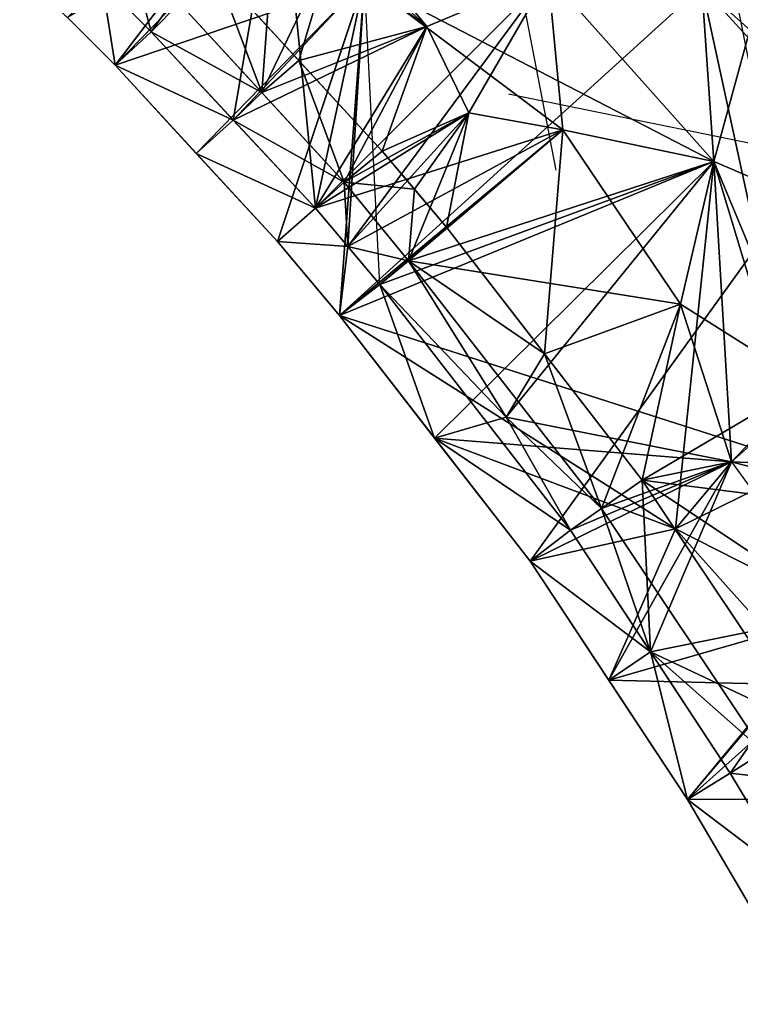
# Model space of a CAD drawing. Extents: x 0 to 22.5, y -0.5 to 22.5.
# Drawn here: x 12.79 to 15.815, y 8.81 to 12.98 of the extents above; entities that cross this region are included whole.
import ezdxf

# ---------------------------------------------------------------- set-up
doc = ezdxf.new("R2010")
doc.units = 0
doc.header["$MEASUREMENT"] = 0
for name, color, linetype in [('Crown wall side', 7, 'CONTINUOUS'), ('Elements', 7, 'CONTINUOUS'), ('Faces', 7, 'CONTINUOUS'), ('LowerTendons Crown', 7, 'CONTINUOUS'), ('UpperTendons Crown', 7, 'CONTINUOUS')]:
    doc.layers.add(name, color=color, linetype=linetype)

msp = doc.modelspace()

# ---------------------------------------------------------------- linework, layer by layer
at = {"layer": 'Crown wall side'}
for p, q in [((14.31, 12.43, 59.83), (13.61, 13.19, 59.83)), ((14.58, 12.11, 59.83), (14.31, 12.43, 59.83)), ((15.4, 11.05, 59.83), (14.58, 12.11, 59.83)), ((16.09, 10.02, 59.83), (15.4, 11.05, 59.83))]:
    msp.add_line(p, q, dxfattribs=at)
for points in [[(13.19, 12.79, 58.9), (14.6, 14.24, 56.74), (12.79, 13.19, 58.9)], [(13.19, 12.79, 58.9), (13.87, 12.05, 58.9), (14.6, 14.24, 56.74)], [(13.87, 12.05, 58.9), (14.6, 14.24, 56.74), (15.65, 13.12, 56.74), (14.13, 11.74, 58.9)], [(15.65, 13.12, 56.74), (14.13, 11.74, 58.9), (14.93, 10.71, 58.9), (17.43, 14.18, 54.58)], [(14.93, 10.71, 58.9), (15.59, 9.71, 58.9), (18.36, 12.97, 54.58), (17.43, 14.18, 54.58)], [(13.34, 12.93, 59.24), (12.93, 13.34, 59.24), (13.05, 13.46, 59.5), (13.46, 13.05, 59.5)], [(13.19, 12.79, 58.9), (12.79, 13.19, 58.9), (12.93, 13.34, 59.24), (13.34, 12.93, 59.24)], [(14.15, 12.3, 59.49), (13.46, 13.05, 59.5), (13.61, 13.19, 59.83), (14.31, 12.43, 59.83)], [(14.03, 12.19, 59.24), (13.34, 12.93, 59.24), (13.46, 13.05, 59.5), (14.15, 12.3, 59.49)], [(18.36, 12.97, 54.58), (19.2, 11.68, 54.58), (16.12, 8.81, 58.9), (15.59, 9.71, 58.9)], [(13.87, 12.05, 58.9), (13.19, 12.79, 58.9), (13.34, 12.93, 59.24), (14.03, 12.19, 59.24)], [(14.42, 11.97, 59.49), (14.15, 12.3, 59.49), (14.31, 12.43, 59.83), (14.58, 12.11, 59.83)], [(14.3, 11.87, 59.24), (14.03, 12.19, 59.24), (14.15, 12.3, 59.49), (14.42, 11.97, 59.49)], [(14.13, 11.74, 58.9), (13.87, 12.05, 58.9), (14.03, 12.19, 59.24), (14.3, 11.87, 59.24)], [(15.23, 10.93, 59.49), (14.42, 11.97, 59.49), (14.58, 12.11, 59.83), (15.4, 11.05, 59.83)], [(15.1, 10.84, 59.24), (14.3, 11.87, 59.24), (14.42, 11.97, 59.49), (15.23, 10.93, 59.49)], [(14.93, 10.71, 58.9), (14.13, 11.74, 58.9), (14.3, 11.87, 59.24), (15.1, 10.84, 59.24)], [(15.91, 9.91, 59.5), (15.23, 10.93, 59.49), (15.4, 11.05, 59.83), (16.09, 10.02, 59.83)], [(15.77, 9.82, 59.24), (15.1, 10.84, 59.24), (15.23, 10.93, 59.49), (15.91, 9.91, 59.5)], [(15.59, 9.71, 58.9), (14.93, 10.71, 58.9), (15.1, 10.84, 59.24), (15.77, 9.82, 59.24)], [(16.31, 8.92, 59.24), (15.77, 9.82, 59.24), (15.91, 9.91, 59.5), (16.45, 8.99, 59.49)], [(16.12, 8.81, 58.9), (15.59, 9.71, 58.9), (15.77, 9.82, 59.24), (16.31, 8.92, 59.24)]]:
    msp.add_3dface(points, dxfattribs=at)
at = {"layer": 'Elements'}
for points in [[(17.91, 13.58, 56.22), (17.43, 14.18, 57.13), (15.65, 13.12, 56.74), (16.9893, 11.9168, 56.3169)], [(15.65, 13.12, 56.74), (17.43, 14.18, 55.67), (17.91, 13.58, 56.22), (16.9893, 11.9168, 56.3169)], [(15.65, 13.12, 56.74), (17.43, 14.18, 54.58), (17.91, 13.58, 55.13), (16.9893, 11.9168, 56.3169)], [(17.91, 13.58, 55.13), (17.43, 14.18, 55.67), (15.65, 13.12, 56.74), (16.9893, 11.9168, 56.3169)], [(15.65, 13.12, 56.74), (17.43, 14.18, 57.13), (17.67, 13.89, 57.58), (16.9893, 11.9168, 56.3169)], [(17.67, 13.89, 57.58), (16.7103, 11.9555, 59.409), (15.65, 13.12, 56.74), (16.0847, 11.1135, 57.6147)], [(17.67, 13.89, 57.58), (15.9876, 13.4345, 59.3433), (15.65, 13.12, 56.74), (16.7103, 11.9555, 59.409)], [(15.65, 13.12, 56.74), (16.9893, 11.9168, 56.3169), (17.67, 13.89, 57.58), (16.0847, 11.1135, 57.6147)], [(13.8957, 13.5157, 57.819), (12.9899, 12.9901, 58.9), (13.19, 12.79, 58.9), (13.8799, 13.6941, 58.8235)], [(13.19, 12.79, 58.9), (12.9899, 12.9901, 58.9), (13.135, 13.135, 59.24), (13.8799, 13.6941, 58.8235)], [(13.135, 13.135, 59.24), (13.2551, 13.2549, 59.5), (13.34, 12.93, 59.24), (13.8799, 13.6941, 58.8235)], [(13.19, 12.79, 58.9), (13.135, 13.135, 59.24), (13.34, 12.93, 59.24), (13.8799, 13.6941, 58.8235)], [(13.6853, 12.5597, 59.24), (13.19, 12.79, 58.9), (13.34, 12.93, 59.24), (13.8799, 13.6941, 58.8235)], [(13.19, 12.79, 58.9), (13.5299, 12.4201, 58.9), (14.2351, 13.1452, 57.8198), (13.8799, 13.6941, 58.8235)], [(13.6853, 12.5597, 59.24), (13.5299, 12.4201, 58.9), (13.19, 12.79, 58.9), (13.8799, 13.6941, 58.8235)], [(13.19, 12.79, 58.9), (14.2351, 13.1452, 57.8198), (13.8957, 13.5157, 57.819), (13.8799, 13.6941, 58.8235)], [(13.34, 12.93, 59.24), (13.2551, 13.2549, 59.5), (13.46, 13.05, 59.5), (13.8799, 13.6941, 58.8235)], [(13.805, 12.6749, 59.495), (13.6853, 12.5597, 59.24), (13.34, 12.93, 59.24), (13.8799, 13.6941, 58.8235)], [(13.805, 12.6749, 59.495), (13.34, 12.93, 59.24), (13.46, 13.05, 59.5), (13.8799, 13.6941, 58.8235)], [(13.805, 12.6749, 59.495), (13.8799, 13.6941, 58.8235), (13.46, 13.05, 59.5), (14.1089, 13.3069, 59.7159)], [(14.2351, 13.1452, 57.8198), (13.5299, 12.4201, 58.9), (13.6853, 12.5597, 59.24), (13.8799, 13.6941, 58.8235)], [(13.6853, 12.5597, 59.24), (13.8799, 13.6941, 58.8235), (13.805, 12.6749, 59.495), (14.4963, 12.9526, 59.7083)], [(14.03, 12.19, 59.24), (13.8799, 13.6941, 58.8235), (13.6853, 12.5597, 59.24), (14.4963, 12.9526, 59.7083)], [(14.2351, 13.1452, 57.8198), (13.6853, 12.5597, 59.24), (14.03, 12.19, 59.24), (13.8799, 13.6941, 58.8235)], [(13.805, 12.6749, 59.495), (14.4963, 12.9526, 59.7083), (13.8799, 13.6941, 58.8235), (14.1089, 13.3069, 59.7159)], [(14.2351, 13.1452, 57.8198), (13.8799, 13.6941, 58.8235), (14.03, 12.19, 59.24), (14.4963, 12.9526, 59.7083)], [(14.2351, 13.1452, 57.8198), (15.0066, 13.1662, 59.5794), (13.8799, 13.6941, 58.8235), (14.4963, 12.9526, 59.7083)], [(13.8799, 13.6941, 58.8235), (14.4963, 12.9526, 59.7083), (15.0066, 13.1662, 59.5794), (14.1089, 13.3069, 59.7159)], [(14.2351, 13.1452, 57.8198), (15.7004, 12.3863, 59.5596), (15.9876, 13.4345, 59.3433), (15.0066, 13.1662, 59.5794)], [(15.65, 13.12, 56.74), (15.9876, 13.4345, 59.3433), (14.2351, 13.1452, 57.8198), (15.7004, 12.3863, 59.5596)], [(15.65, 13.12, 56.74), (16.7103, 11.9555, 59.409), (15.9876, 13.4345, 59.3433), (16.0847, 11.1135, 57.6147)], [(15.65, 13.12, 56.74), (16.0847, 11.1135, 57.6147), (15.9876, 13.4345, 59.3433), (15.7004, 12.3863, 59.5596)], [(15.9876, 13.4345, 59.3433), (16.0847, 11.1135, 57.6147), (16.7103, 11.9555, 59.409), (15.7004, 12.3863, 59.5596)], [(13.805, 12.6749, 59.495), (13.46, 13.05, 59.5), (13.61, 13.19, 59.83), (14.1089, 13.3069, 59.7159)], [(13.9601, 12.8099, 59.83), (13.805, 12.6749, 59.495), (13.61, 13.19, 59.83), (14.1089, 13.3069, 59.7159)], [(13.9601, 12.8099, 59.83), (14.4963, 12.9526, 59.7083), (13.805, 12.6749, 59.495), (14.1089, 13.3069, 59.7159)], [(13.87, 12.05, 58.9), (14.2351, 13.1452, 57.8198), (13.5299, 12.4201, 58.9), (14.03, 12.19, 59.24)], [(14.03, 12.19, 59.24), (14.2351, 13.1452, 57.8198), (13.5299, 12.4201, 58.9), (13.6853, 12.5597, 59.24)], [(14.165, 12.03, 59.24), (14.2351, 13.1452, 57.8198), (13.87, 12.05, 58.9), (14.03, 12.19, 59.24)], [(14.165, 12.03, 59.24), (13.87, 12.05, 58.9), (14.2351, 13.1452, 57.8198), (14.13, 11.74, 58.9)], [(14.165, 12.03, 59.24), (15.0066, 13.1662, 59.5794), (14.03, 12.19, 59.24), (15.0669, 12.5188, 59.6677)], [(14.03, 12.19, 59.24), (15.0066, 13.1662, 59.5794), (14.2351, 13.1452, 57.8198), (14.4963, 12.9526, 59.7083)], [(14.03, 12.19, 59.24), (15.0669, 12.5188, 59.6677), (15.0066, 13.1662, 59.5794), (14.6737, 12.5896, 59.733)], [(15.0066, 13.1662, 59.5794), (14.4963, 12.9526, 59.7083), (14.03, 12.19, 59.24), (14.6737, 12.5896, 59.733)], [(14.2351, 13.1452, 57.8198), (14.03, 12.19, 59.24), (14.165, 12.03, 59.24), (15.0066, 13.1662, 59.5794)], [(14.3, 11.87, 59.24), (14.13, 11.74, 58.9), (14.2351, 13.1452, 57.8198), (15.0669, 12.5188, 59.6677)], [(14.2351, 13.1452, 57.8198), (14.13, 11.74, 58.9), (15.65, 13.12, 56.74), (15.7004, 12.3863, 59.5596)], [(14.3, 11.87, 59.24), (14.2351, 13.1452, 57.8198), (14.13, 11.74, 58.9), (14.165, 12.03, 59.24)], [(14.13, 11.74, 58.9), (15.7004, 12.3863, 59.5596), (14.2351, 13.1452, 57.8198), (15.0669, 12.5188, 59.6677)], [(14.2351, 13.1452, 57.8198), (15.0066, 13.1662, 59.5794), (14.165, 12.03, 59.24), (15.0669, 12.5188, 59.6677)], [(14.2351, 13.1452, 57.8198), (14.165, 12.03, 59.24), (14.3, 11.87, 59.24), (15.0669, 12.5188, 59.6677)], [(15.7004, 12.3863, 59.5596), (15.0066, 13.1662, 59.5794), (14.2351, 13.1452, 57.8198), (15.0669, 12.5188, 59.6677)], [(14.13, 11.74, 58.9), (16.0847, 11.1135, 57.6147), (15.65, 13.12, 56.74), (15.7004, 12.3863, 59.5596)], [(13.6853, 12.5597, 59.24), (13.805, 12.6749, 59.495), (14.15, 12.3, 59.49), (14.4963, 12.9526, 59.7083)], [(14.03, 12.19, 59.24), (13.6853, 12.5597, 59.24), (14.15, 12.3, 59.49), (14.4963, 12.9526, 59.7083)], [(14.15, 12.3, 59.49), (13.805, 12.6749, 59.495), (13.9601, 12.8099, 59.83), (14.4963, 12.9526, 59.7083)], [(14.15, 12.3, 59.49), (13.9601, 12.8099, 59.83), (14.31, 12.43, 59.83), (14.4963, 12.9526, 59.7083)], [(14.03, 12.19, 59.24), (14.4963, 12.9526, 59.7083), (14.15, 12.3, 59.49), (14.6737, 12.5896, 59.733)], [(14.15, 12.3, 59.49), (14.4963, 12.9526, 59.7083), (14.31, 12.43, 59.83), (14.6737, 12.5896, 59.733)], [(14.165, 12.03, 59.24), (15.0669, 12.5188, 59.6677), (14.03, 12.19, 59.24), (14.6737, 12.5896, 59.733)], [(14.165, 12.03, 59.24), (14.03, 12.19, 59.24), (14.15, 12.3, 59.49), (14.6737, 12.5896, 59.733)], [(14.42, 11.97, 59.49), (14.15, 12.3, 59.49), (14.4451, 12.2699, 59.83), (14.6737, 12.5896, 59.733)], [(14.165, 12.03, 59.24), (14.15, 12.3, 59.49), (14.42, 11.97, 59.49), (14.6737, 12.5896, 59.733)], [(14.15, 12.3, 59.49), (14.31, 12.43, 59.83), (14.4451, 12.2699, 59.83), (14.6737, 12.5896, 59.733)], [(14.42, 11.97, 59.49), (15.0669, 12.5188, 59.6677), (14.165, 12.03, 59.24), (14.6737, 12.5896, 59.733)], [(14.58, 12.11, 59.83), (15.0669, 12.5188, 59.6677), (14.42, 11.97, 59.49), (14.6737, 12.5896, 59.733)], [(14.42, 11.97, 59.49), (14.4451, 12.2699, 59.83), (14.58, 12.11, 59.83), (14.6737, 12.5896, 59.733)], [(14.3, 11.87, 59.24), (15.7004, 12.3863, 59.5596), (14.13, 11.74, 58.9), (15.0669, 12.5188, 59.6677)], [(14.3, 11.87, 59.24), (14.165, 12.03, 59.24), (14.42, 11.97, 59.49), (15.0669, 12.5188, 59.6677)], [(14.42, 11.97, 59.49), (15.7004, 12.3863, 59.5596), (14.3, 11.87, 59.24), (15.0669, 12.5188, 59.6677)], [(15.5612, 11.7876, 59.6792), (15.7004, 12.3863, 59.5596), (14.42, 11.97, 59.49), (15.0669, 12.5188, 59.6677)], [(14.42, 11.97, 59.49), (15.0669, 12.5188, 59.6677), (14.9901, 11.5799, 59.83), (15.5612, 11.7876, 59.6792)], [(14.42, 11.97, 59.49), (14.58, 12.11, 59.83), (14.9901, 11.5799, 59.83), (15.0669, 12.5188, 59.6677)], [(14.5298, 11.2253, 58.9), (15.5407, 10.8454, 58.2665), (14.13, 11.74, 58.9), (15.7004, 12.3863, 59.5596)], [(14.3, 11.87, 59.24), (14.5298, 11.2253, 58.9), (14.13, 11.74, 58.9), (15.7004, 12.3863, 59.5596)], [(14.13, 11.74, 58.9), (15.5407, 10.8454, 58.2665), (16.0847, 11.1135, 57.6147), (15.7004, 12.3863, 59.5596)], [(14.5298, 11.2253, 58.9), (15.7004, 12.3863, 59.5596), (14.3, 11.87, 59.24), (14.8291, 11.3137, 59.3647)], [(15.7004, 12.3863, 59.5596), (14.42, 11.97, 59.49), (14.3, 11.87, 59.24), (14.8291, 11.3137, 59.3647)], [(15.7004, 12.3863, 59.5596), (15.5612, 11.7876, 59.6792), (14.42, 11.97, 59.49), (14.8291, 11.3137, 59.3647)], [(14.5298, 11.2253, 58.9), (15.7755, 11.1258, 58.9609), (15.7004, 12.3863, 59.5596), (14.8291, 11.3137, 59.3647)], [(15.5407, 10.8454, 58.2665), (15.7004, 12.3863, 59.5596), (14.5298, 11.2253, 58.9), (15.7755, 11.1258, 58.9609)], [(15.7004, 12.3863, 59.5596), (14.8291, 11.3137, 59.3647), (15.7755, 11.1258, 58.9609), (15.5612, 11.7876, 59.6792)], [(16.0847, 11.1135, 57.6147), (15.7004, 12.3863, 59.5596), (15.5407, 10.8454, 58.2665), (15.7755, 11.1258, 58.9609)], [(15.7004, 12.3863, 59.5596), (15.7755, 11.1258, 58.9609), (16.0883, 11.4548, 59.6194), (15.5612, 11.7876, 59.6792)], [(16.7103, 11.9555, 59.409), (16.0883, 11.4548, 59.6194), (15.7004, 12.3863, 59.5596), (15.7755, 11.1258, 58.9609)], [(16.7103, 11.9555, 59.409), (15.7004, 12.3863, 59.5596), (16.0847, 11.1135, 57.6147), (15.7755, 11.1258, 58.9609)], [(14.9901, 11.5799, 59.83), (14.8291, 11.3137, 59.3647), (14.42, 11.97, 59.49), (15.5612, 11.7876, 59.6792)], [(16.0847, 11.1135, 57.6147), (16.2368, 10.4913, 58.9395), (16.7103, 11.9555, 59.409), (15.7755, 11.1258, 58.9609)], [(16.7103, 11.9555, 59.409), (16.2368, 10.4913, 58.9395), (16.6854, 10.8863, 59.5733), (15.7755, 11.1258, 58.9609)], [(16.6854, 10.8863, 59.5733), (16.0883, 11.4548, 59.6194), (16.7103, 11.9555, 59.409), (15.7755, 11.1258, 58.9609)], [(15.7755, 11.1258, 58.9609), (14.8291, 11.3137, 59.3647), (15.23, 10.93, 59.49), (15.5612, 11.7876, 59.6792)], [(15.23, 10.93, 59.49), (14.8291, 11.3137, 59.3647), (14.9901, 11.5799, 59.83), (15.5612, 11.7876, 59.6792)], [(14.9901, 11.5799, 59.83), (15.4, 11.05, 59.83), (15.23, 10.93, 59.49), (15.5612, 11.7876, 59.6792)], [(15.4, 11.05, 59.83), (15.7755, 11.1258, 58.9609), (15.23, 10.93, 59.49), (15.5612, 11.7876, 59.6792)], [(16.0883, 11.4548, 59.6194), (15.7755, 11.1258, 58.9609), (15.4, 11.05, 59.83), (15.5612, 11.7876, 59.6792)], [(15.4, 11.05, 59.83), (16.6854, 10.8863, 59.5733), (15.7755, 11.1258, 58.9609), (16.0883, 11.4548, 59.6194)], [(15.1, 10.84, 59.24), (15.7755, 11.1258, 58.9609), (14.5298, 11.2253, 58.9), (14.8291, 11.3137, 59.3647)], [(15.23, 10.93, 59.49), (15.7755, 11.1258, 58.9609), (15.1, 10.84, 59.24), (14.8291, 11.3137, 59.3647)], [(15.1, 10.84, 59.24), (14.93, 10.71, 58.9), (14.5298, 11.2253, 58.9), (15.7755, 11.1258, 58.9609)], [(14.93, 10.71, 58.9), (15.5407, 10.8454, 58.2665), (14.5298, 11.2253, 58.9), (15.7755, 11.1258, 58.9609)], [(15.4353, 10.3295, 59.24), (14.93, 10.71, 58.9), (15.1, 10.84, 59.24), (15.7755, 11.1258, 58.9609)], [(15.2598, 10.2103, 58.9), (14.93, 10.71, 58.9), (15.4353, 10.3295, 59.24), (15.7755, 11.1258, 58.9609)], [(15.2598, 10.2103, 58.9), (15.5407, 10.8454, 58.2665), (14.93, 10.71, 58.9), (15.7755, 11.1258, 58.9609)], [(15.4353, 10.3295, 59.24), (15.1, 10.84, 59.24), (15.23, 10.93, 59.49), (15.7755, 11.1258, 58.9609)], [(15.4353, 10.3295, 59.24), (15.23, 10.93, 59.49), (15.4, 11.05, 59.83), (15.7755, 11.1258, 58.9609)], [(15.2598, 10.2103, 58.9), (16.2368, 10.4913, 58.9395), (15.5407, 10.8454, 58.2665), (15.7755, 11.1258, 58.9609)], [(15.4353, 10.3295, 59.24), (16.2368, 10.4913, 58.9395), (15.2598, 10.2103, 58.9), (15.7755, 11.1258, 58.9609)], [(15.4, 11.05, 59.83), (16.2368, 10.4913, 58.9395), (15.4353, 10.3295, 59.24), (15.7755, 11.1258, 58.9609)], [(16.6854, 10.8863, 59.5733), (15.4, 11.05, 59.83), (15.7755, 11.1258, 58.9609), (16.2368, 10.4913, 58.9395)], [(15.5407, 10.8454, 58.2665), (16.2368, 10.4913, 58.9395), (16.0847, 11.1135, 57.6147), (15.7755, 11.1258, 58.9609)], [(16.0847, 11.1135, 57.6147), (15.5407, 10.8454, 58.2665), (16.1259, 10.1894, 58.1256), (16.2368, 10.4913, 58.9395)], [(15.4, 11.05, 59.83), (16.09, 10.02, 59.83), (15.4353, 10.3295, 59.24), (16.2368, 10.4913, 58.9395)], [(15.4, 11.05, 59.83), (16.6854, 10.8863, 59.5733), (16.09, 10.02, 59.83), (16.2368, 10.4913, 58.9395)], [(16.1259, 10.1894, 58.1256), (15.5407, 10.8454, 58.2665), (15.2598, 10.2103, 58.9), (16.2368, 10.4913, 58.9395)], [(15.4353, 10.3295, 59.24), (15.59, 9.71, 58.9), (15.2598, 10.2103, 58.9), (16.2368, 10.4913, 58.9395)], [(15.59, 9.71, 58.9), (16.1259, 10.1894, 58.1256), (15.2598, 10.2103, 58.9), (16.2368, 10.4913, 58.9395)], [(15.77, 9.82, 59.24), (15.59, 9.71, 58.9), (15.4353, 10.3295, 59.24), (16.2368, 10.4913, 58.9395)], [(16.09, 10.02, 59.83), (15.91, 9.91, 59.5), (15.4353, 10.3295, 59.24), (16.2368, 10.4913, 58.9395)], [(15.91, 9.91, 59.5), (15.77, 9.82, 59.24), (15.4353, 10.3295, 59.24), (16.2368, 10.4913, 58.9395)], [(15.59, 9.71, 58.9), (16.2368, 10.4913, 58.9395), (15.77, 9.82, 59.24), (16.7225, 9.7121, 58.9364)], [(16.1259, 10.1894, 58.1256), (16.2368, 10.4913, 58.9395), (15.59, 9.71, 58.9), (16.7225, 9.7121, 58.9364)], [(15.77, 9.82, 59.24), (16.2368, 10.4913, 58.9395), (15.91, 9.91, 59.5), (16.7225, 9.7121, 58.9364)], [(15.8551, 9.2599, 58.9), (16.1259, 10.1894, 58.1256), (15.59, 9.71, 58.9), (16.7225, 9.7121, 58.9364)], [(16.0402, 9.3697, 59.24), (15.77, 9.82, 59.24), (15.91, 9.91, 59.5), (16.7225, 9.7121, 58.9364)], [(16.0402, 9.3697, 59.24), (15.59, 9.71, 58.9), (15.77, 9.82, 59.24), (16.7225, 9.7121, 58.9364)], [(15.59, 9.71, 58.9), (16.0402, 9.3697, 59.24), (15.8551, 9.2599, 58.9), (16.7225, 9.7121, 58.9364)]]:
    msp.add_3dface(points, dxfattribs=at)
at = {"layer": 'Faces'}
for points in [[(15.65, 13.12, 56.74), (16.9893, 11.9168, 56.3169), (17.43, 14.18, 54.58)], [(13.8957, 13.5157, 57.819), (12.9899, 12.9901, 58.9), (13.19, 12.79, 58.9)], [(13.19, 12.79, 58.9), (14.2351, 13.1452, 57.8198), (13.8957, 13.5157, 57.819)], [(15.7004, 12.3863, 59.5596), (15.0066, 13.1662, 59.5794), (15.9876, 13.4345, 59.3433)], [(16.7103, 11.9555, 59.409), (15.7004, 12.3863, 59.5596), (15.9876, 13.4345, 59.3433)], [(13.61, 13.19, 59.83), (14.1089, 13.3069, 59.7159), (13.9601, 12.8099, 59.83)], [(13.9601, 12.8099, 59.83), (14.1089, 13.3069, 59.7159), (14.4963, 12.9526, 59.7083)], [(14.4963, 12.9526, 59.7083), (14.1089, 13.3069, 59.7159), (15.0066, 13.1662, 59.5794)], [(13.135, 13.135, 59.24), (13.2551, 13.2549, 59.5), (13.34, 12.93, 59.24)], [(13.34, 12.93, 59.24), (13.2551, 13.2549, 59.5), (13.46, 13.05, 59.5)], [(13.805, 12.6749, 59.495), (13.46, 13.05, 59.5), (13.61, 13.19, 59.83)], [(13.9601, 12.8099, 59.83), (13.805, 12.6749, 59.495), (13.61, 13.19, 59.83)], [(13.19, 12.79, 58.9), (13.5299, 12.4201, 58.9), (14.2351, 13.1452, 57.8198)], [(13.87, 12.05, 58.9), (14.2351, 13.1452, 57.8198), (13.5299, 12.4201, 58.9)], [(13.87, 12.05, 58.9), (14.13, 11.74, 58.9), (14.2351, 13.1452, 57.8198)], [(14.2351, 13.1452, 57.8198), (14.13, 11.74, 58.9), (15.65, 13.12, 56.74)], [(15.0066, 13.1662, 59.5794), (14.6737, 12.5896, 59.733), (14.4963, 12.9526, 59.7083)], [(15.0669, 12.5188, 59.6677), (14.6737, 12.5896, 59.733), (15.0066, 13.1662, 59.5794)], [(15.7004, 12.3863, 59.5596), (15.0669, 12.5188, 59.6677), (15.0066, 13.1662, 59.5794)], [(13.19, 12.79, 58.9), (12.9899, 12.9901, 58.9), (13.135, 13.135, 59.24)], [(13.19, 12.79, 58.9), (13.135, 13.135, 59.24), (13.34, 12.93, 59.24)], [(14.13, 11.74, 58.9), (16.0847, 11.1135, 57.6147), (15.65, 13.12, 56.74)], [(15.65, 13.12, 56.74), (16.0847, 11.1135, 57.6147), (16.9893, 11.9168, 56.3169)], [(13.805, 12.6749, 59.495), (13.34, 12.93, 59.24), (13.46, 13.05, 59.5)], [(13.6853, 12.5597, 59.24), (13.19, 12.79, 58.9), (13.34, 12.93, 59.24)], [(13.805, 12.6749, 59.495), (13.6853, 12.5597, 59.24), (13.34, 12.93, 59.24)], [(13.9601, 12.8099, 59.83), (14.4963, 12.9526, 59.7083), (14.31, 12.43, 59.83)], [(14.4963, 12.9526, 59.7083), (14.6737, 12.5896, 59.733), (14.31, 12.43, 59.83)], [(14.15, 12.3, 59.49), (13.805, 12.6749, 59.495), (13.9601, 12.8099, 59.83)], [(14.15, 12.3, 59.49), (13.9601, 12.8099, 59.83), (14.31, 12.43, 59.83)], [(13.6853, 12.5597, 59.24), (13.5299, 12.4201, 58.9), (13.19, 12.79, 58.9)], [(13.6853, 12.5597, 59.24), (13.805, 12.6749, 59.495), (14.15, 12.3, 59.49)], [(13.5299, 12.4201, 58.9), (13.6853, 12.5597, 59.24), (14.03, 12.19, 59.24)], [(14.03, 12.19, 59.24), (13.6853, 12.5597, 59.24), (14.15, 12.3, 59.49)], [(14.31, 12.43, 59.83), (14.6737, 12.5896, 59.733), (14.4451, 12.2699, 59.83)], [(14.4451, 12.2699, 59.83), (14.6737, 12.5896, 59.733), (14.58, 12.11, 59.83)], [(14.58, 12.11, 59.83), (14.6737, 12.5896, 59.733), (15.0669, 12.5188, 59.6677)], [(14.58, 12.11, 59.83), (15.0669, 12.5188, 59.6677), (14.9901, 11.5799, 59.83)], [(15.0669, 12.5188, 59.6677), (15.5612, 11.7876, 59.6792), (14.9901, 11.5799, 59.83)], [(15.5612, 11.7876, 59.6792), (15.0669, 12.5188, 59.6677), (15.7004, 12.3863, 59.5596)], [(14.15, 12.3, 59.49), (14.31, 12.43, 59.83), (14.4451, 12.2699, 59.83)], [(13.5299, 12.4201, 58.9), (14.03, 12.19, 59.24), (13.87, 12.05, 58.9)], [(16.0883, 11.4548, 59.6194), (15.5612, 11.7876, 59.6792), (15.7004, 12.3863, 59.5596)], [(16.7103, 11.9555, 59.409), (16.0883, 11.4548, 59.6194), (15.7004, 12.3863, 59.5596)], [(14.165, 12.03, 59.24), (14.03, 12.19, 59.24), (14.15, 12.3, 59.49)], [(14.165, 12.03, 59.24), (14.15, 12.3, 59.49), (14.42, 11.97, 59.49)], [(14.42, 11.97, 59.49), (14.15, 12.3, 59.49), (14.4451, 12.2699, 59.83)], [(14.42, 11.97, 59.49), (14.4451, 12.2699, 59.83), (14.58, 12.11, 59.83)], [(13.87, 12.05, 58.9), (14.03, 12.19, 59.24), (14.165, 12.03, 59.24)], [(14.42, 11.97, 59.49), (14.58, 12.11, 59.83), (14.9901, 11.5799, 59.83)], [(14.165, 12.03, 59.24), (14.13, 11.74, 58.9), (13.87, 12.05, 58.9)], [(14.13, 11.74, 58.9), (14.165, 12.03, 59.24), (14.3, 11.87, 59.24)], [(14.3, 11.87, 59.24), (14.165, 12.03, 59.24), (14.42, 11.97, 59.49)], [(14.42, 11.97, 59.49), (14.8291, 11.3137, 59.3647), (14.3, 11.87, 59.24)], [(14.9901, 11.5799, 59.83), (14.8291, 11.3137, 59.3647), (14.42, 11.97, 59.49)], [(14.3, 11.87, 59.24), (14.5298, 11.2253, 58.9), (14.13, 11.74, 58.9)], [(14.3, 11.87, 59.24), (14.8291, 11.3137, 59.3647), (14.5298, 11.2253, 58.9)], [(14.9901, 11.5799, 59.83), (15.5612, 11.7876, 59.6792), (15.4, 11.05, 59.83)], [(15.4, 11.05, 59.83), (15.5612, 11.7876, 59.6792), (16.0883, 11.4548, 59.6194)], [(14.13, 11.74, 58.9), (15.5407, 10.8454, 58.2665), (16.0847, 11.1135, 57.6147)], [(14.5298, 11.2253, 58.9), (15.5407, 10.8454, 58.2665), (14.13, 11.74, 58.9)], [(15.23, 10.93, 59.49), (14.8291, 11.3137, 59.3647), (14.9901, 11.5799, 59.83)], [(14.9901, 11.5799, 59.83), (15.4, 11.05, 59.83), (15.23, 10.93, 59.49)], [(15.4, 11.05, 59.83), (16.0883, 11.4548, 59.6194), (16.6854, 10.8863, 59.5733)], [(14.5298, 11.2253, 58.9), (14.8291, 11.3137, 59.3647), (15.1, 10.84, 59.24)], [(15.1, 10.84, 59.24), (14.8291, 11.3137, 59.3647), (15.23, 10.93, 59.49)], [(15.1, 10.84, 59.24), (14.93, 10.71, 58.9), (14.5298, 11.2253, 58.9)], [(14.93, 10.71, 58.9), (15.5407, 10.8454, 58.2665), (14.5298, 11.2253, 58.9)], [(16.0847, 11.1135, 57.6147), (15.5407, 10.8454, 58.2665), (16.1259, 10.1894, 58.1256)], [(15.4353, 10.3295, 59.24), (15.23, 10.93, 59.49), (15.4, 11.05, 59.83)], [(15.4, 11.05, 59.83), (16.09, 10.02, 59.83), (15.4353, 10.3295, 59.24)], [(15.4, 11.05, 59.83), (16.6854, 10.8863, 59.5733), (16.09, 10.02, 59.83)], [(15.4353, 10.3295, 59.24), (15.1, 10.84, 59.24), (15.23, 10.93, 59.49)], [(15.2598, 10.2103, 58.9), (15.5407, 10.8454, 58.2665), (14.93, 10.71, 58.9)], [(16.1259, 10.1894, 58.1256), (15.5407, 10.8454, 58.2665), (15.2598, 10.2103, 58.9)], [(15.4353, 10.3295, 59.24), (14.93, 10.71, 58.9), (15.1, 10.84, 59.24)], [(15.2598, 10.2103, 58.9), (14.93, 10.71, 58.9), (15.4353, 10.3295, 59.24)], [(15.4353, 10.3295, 59.24), (15.59, 9.71, 58.9), (15.2598, 10.2103, 58.9)], [(16.09, 10.02, 59.83), (15.91, 9.91, 59.5), (15.4353, 10.3295, 59.24)], [(15.77, 9.82, 59.24), (15.59, 9.71, 58.9), (15.4353, 10.3295, 59.24)], [(15.91, 9.91, 59.5), (15.77, 9.82, 59.24), (15.4353, 10.3295, 59.24)], [(15.59, 9.71, 58.9), (16.1259, 10.1894, 58.1256), (15.2598, 10.2103, 58.9)], [(15.8551, 9.2599, 58.9), (16.1259, 10.1894, 58.1256), (15.59, 9.71, 58.9)], [(16.0402, 9.3697, 59.24), (15.77, 9.82, 59.24), (15.91, 9.91, 59.5)], [(16.0402, 9.3697, 59.24), (15.59, 9.71, 58.9), (15.77, 9.82, 59.24)], [(15.59, 9.71, 58.9), (16.0402, 9.3697, 59.24), (15.8551, 9.2599, 58.9)]]:
    msp.add_3dface(points, dxfattribs=at)
at = {"layer": 'LowerTendons Crown'}
msp.add_line((14.84, 12.67, 58.64), (16.65, 12.3, 57.8), dxfattribs=at)
at = {"layer": 'UpperTendons Crown'}
for p, q in [((15.04, 12.35, 59.03), (14.51, 15.1, 57.99)), ((15.89, 12.6, 58.47), (15.61, 13.99, 57.98))]:
    msp.add_line(p, q, dxfattribs=at)

doc.saveas('drawing.dxf')
